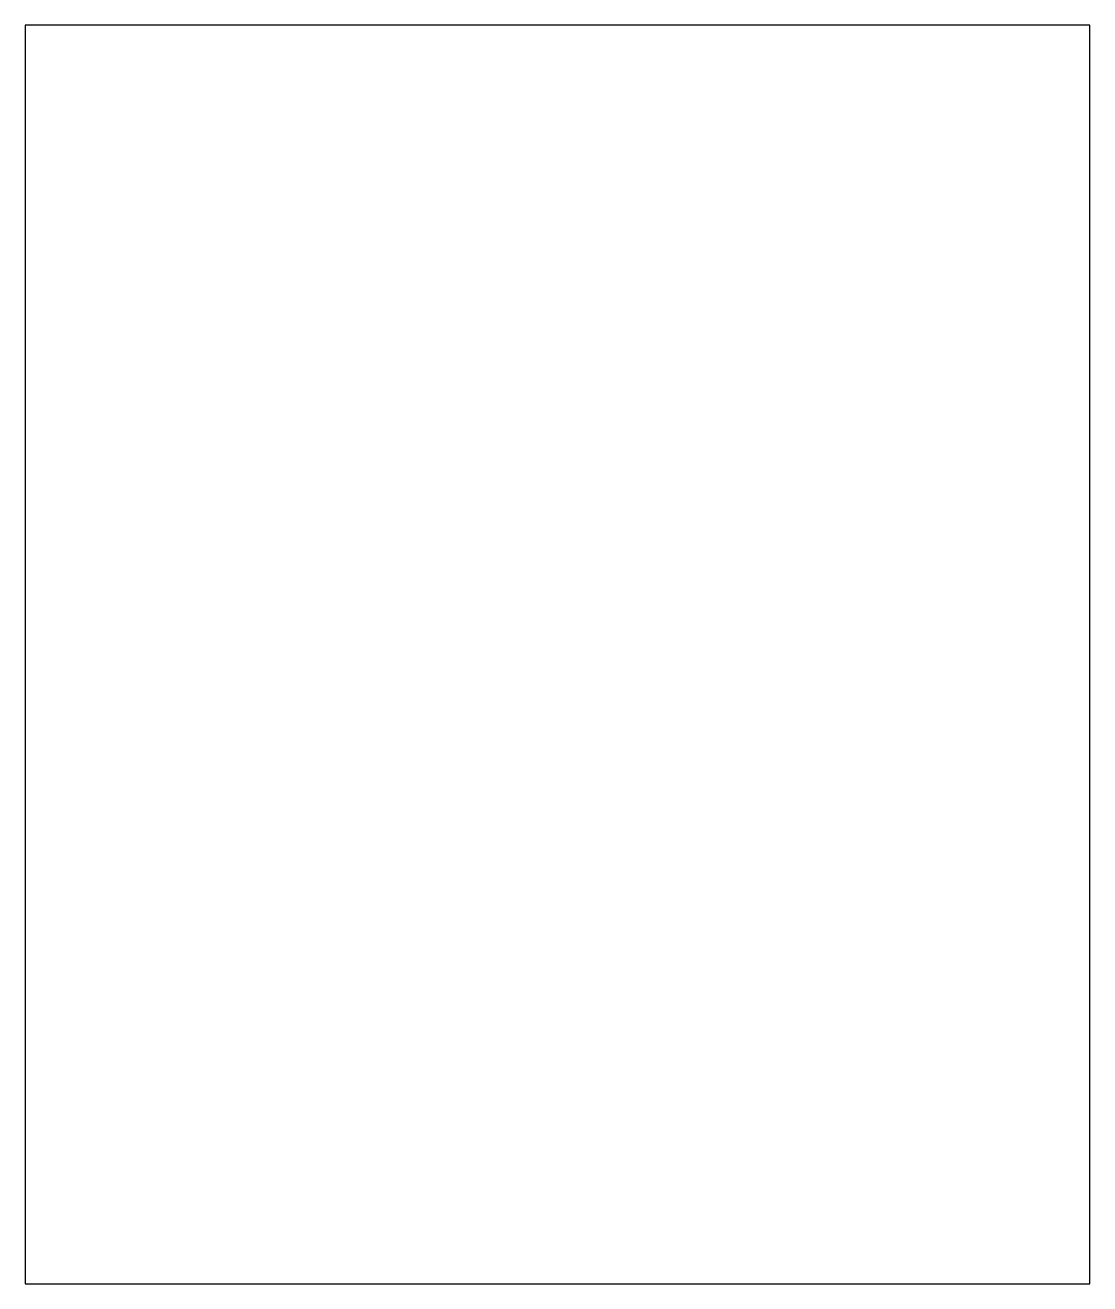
# Model space of a CAD drawing. Header units: inches. Extents: x -3.87 to 3.87, y -4.7 to 4.45.
import ezdxf

# ---------------------------------------------------------------- set-up
doc = ezdxf.new("R2010")
doc.units = ezdxf.units.IN
doc.layers.get('0').update_dxf_attribs({"linetype": 'CONTINUOUS'})

msp = doc.modelspace()

# ---------------------------------------------------------------- linework, layer by layer
for points in [[(3.875, -4.7047), (3.875, 4.4547), (-3.875, 4.4547), (-3.875, -4.7047)], [(-3.875, 4.4547), (-3.875, -4.7047), (3.875, -4.7047), (3.875, 4.4547)]]:
    msp.add_lwpolyline(points, close=True)

doc.saveas('drawing.dxf')
